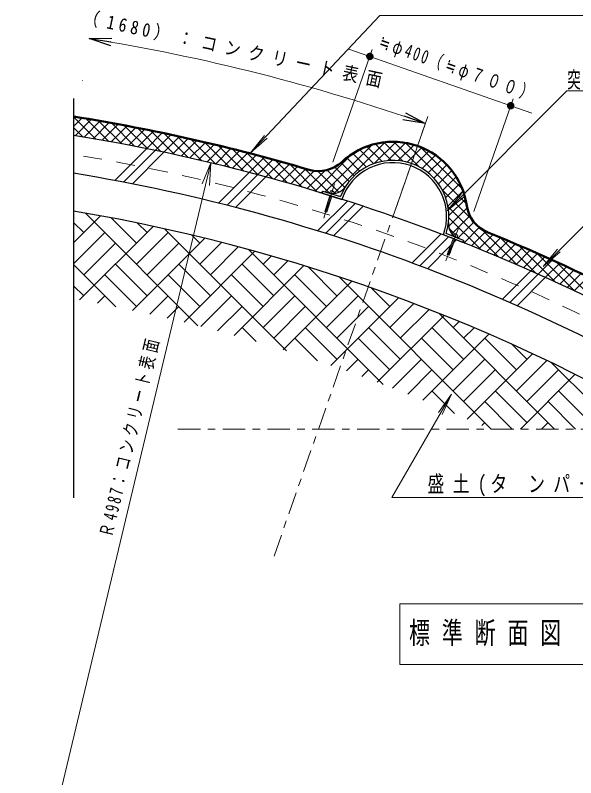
# Model space of a CAD drawing. Units: millimetres on the paper. Extents: x -365 to 0, y -56 to 257.
# Drawn here: x -205.8 to -130.6, y 103.7 to 205.9 of the extents above; entities that cross this region are included whole.
import ezdxf

# ---------------------------------------------------------------- set-up
doc = ezdxf.new("R2010")
doc.units = ezdxf.units.MM
doc.linetypes.add('USER1', pattern=[4.5, 2.5, -2])
doc.linetypes.add('USER2', pattern=[6, 3, -1, 1, -1])
doc.layers.add('LY_1', color=7, linetype='Continuous', lineweight=13)
doc.styles.add('ＭＳ ゴシック', font='')
doc.styles.get('ＭＳ ゴシック').set_extended_font_data('MS Gothic')

# ---------------------------------------------------------------- blocks, each defined once
blk = doc.blocks.new('open_arrow')
at = {"color": 0, "linetype": 'Continuous', "lineweight": -2}
blk.add_lwpolyline([(7.5, 1.25), (0, 0), (7.5, -1.25)], dxfattribs=at)
blk = doc.blocks.new('filled_dot')
at = {"color": 0, "linetype": 'Continuous', "lineweight": -2, "const_width": 1.25}
blk.add_lwpolyline([(-0.625, 0, 1), (0.625, 0, 1)], format="xyb", close=True, dxfattribs=at)

msp = doc.modelspace()

# ---------------------------------------------------------------- linework, layer by layer
at = {"layer": 'LY_1'}
for p, q in [((-156.906, 205.857), (-174.22, 187.435)), ((-156.906, 205.857), (-105.906, 205.857)), ((-163.186, 186.222), (-157.902, 201.312)), ((-161.064, 201.36), (-136.526, 192.769)), ((-196.754, 197.122), (-196.754, 197.123)), ((-131.809, 195.742), (-147.856, 179.696)), ((-131.809, 195.742), (-92.769, 195.742)), ((-144.31, 179.614), (-139.027, 194.704)), ((-194.941, 189.284), (-197.934, 192.278)), ((-197.934, 190.974), (-196.779, 192.129)), ((-193.223, 188.98), (-196.292, 192.049)), ((-154.809, 179.886), (-150.46, 192.309)), ((-197.741, 189.753), (-195.567, 191.928)), ((-196.527, 189.554), (-194.36, 191.721)), ((-195.317, 189.349), (-193.158, 191.508)), ((-191.489, 188.661), (-194.589, 191.76)), ((-194.113, 189.139), (-191.961, 191.291)), ((-192.914, 188.924), (-190.769, 191.069)), ((-189.74, 188.325), (-192.871, 191.457)), ((-187.974, 187.974), (-191.138, 191.138)), ((-196.644, 189.573), (-197.934, 190.863)), ((-191.72, 188.704), (-189.582, 190.842)), ((-190.531, 188.479), (-188.4, 190.609)), ((-186.192, 187.606), (-189.39, 190.804)), ((-189.347, 188.248), (-187.223, 190.372)), ((-188.168, 188.013), (-186.05, 190.13)), ((-184.392, 187.22), (-187.626, 190.454)), ((-182.574, 186.816), (-185.845, 190.088)), ((-186.993, 187.773), (-184.883, 189.884)), ((-185.824, 187.528), (-183.72, 189.632)), ((-184.66, 187.278), (-182.562, 189.376)), ((-180.737, 186.394), (-184.047, 189.704)), ((-183.5, 187.024), (-181.409, 189.115)), ((-178.881, 185.953), (-182.231, 189.302)), ((-174.22, 187.435), (-172.363, 189.791)), ((-174.22, 187.435), (-171.982, 189.433)), ((-192.431, 183.75), (-188.168, 188.013)), ((-182.345, 186.765), (-180.26, 188.85)), ((-181.195, 186.501), (-179.116, 188.58)), ((-177.006, 185.491), (-180.397, 188.882)), ((-180.049, 186.232), (-177.976, 188.305)), ((-178.908, 185.959), (-176.841, 188.026)), ((-175.109, 185.008), (-178.543, 188.443)), ((-173.19, 184.504), (-176.67, 187.984)), ((-164.237, 182.245), (-157.94, 188.542)), ((-163.055, 182.013), (-156.18, 188.888)), ((-156.6, 186.299), (-158.619, 188.318)), ((-157.641, 186.013), (-154.72, 188.934)), ((-155.327, 186.44), (-157.538, 188.651)), ((-153.794, 186.321), (-156.343, 188.87)), ((-155.829, 186.411), (-153.442, 188.797)), ((-151.629, 185.57), (-155, 188.941)), ((-154.418, 186.408), (-152.296, 188.53)), ((-145.285, 180.64), (-153.442, 188.797)), ((-153.219, 186.192), (-151.254, 188.157)), ((-145.834, 182.604), (-151.479, 188.248)), ((-191.243, 183.524), (-186.993, 187.773)), ((-190.06, 183.293), (-185.824, 187.528)), ((-177.772, 185.681), (-175.71, 187.743)), ((-176.64, 185.399), (-174.584, 187.455)), ((-175.512, 185.112), (-173.462, 187.162)), ((-171.249, 183.977), (-174.776, 187.504)), ((-169.285, 183.427), (-172.862, 187.004)), ((-165.561, 182.336), (-160.534, 187.363)), ((-158.683, 185.553), (-160.509, 187.379)), ((-157.706, 185.99), (-159.606, 187.89)), ((-152.168, 185.829), (-150.302, 187.695)), ((-151.236, 185.347), (-149.43, 187.152)), ((-237.531, -56.39), (-179.52, 186.106)), ((-174.389, 184.821), (-172.345, 186.866)), ((-173.271, 184.525), (-171.231, 186.565)), ((-172.156, 184.226), (-170.122, 186.259)), ((-171.046, 183.921), (-169.018, 185.95)), ((-167.295, 182.852), (-170.924, 186.481)), ((-165.28, 182.251), (-168.964, 185.935)), ((-160.322, 184.364), (-162.092, 186.134)), ((-159.552, 185.007), (-161.336, 186.792)), ((-150.408, 184.761), (-148.633, 186.536)), ((-169.941, 183.613), (-167.917, 185.636)), ((-168.839, 183.3), (-166.821, 185.318)), ((-167.742, 182.983), (-165.687, 185.038)), ((-163.692, 182.077), (-166.979, 185.364)), ((-166.65, 182.661), (-164.233, 185.078)), ((-162.377, 182.176), (-165.2, 184.999)), ((-161.584, 182.798), (-163.933, 185.146)), ((-160.998, 183.625), (-162.922, 185.549)), ((-149.675, 184.079), (-147.907, 185.848)), ((-149.037, 183.303), (-147.252, 185.089)), ((-178.5, 180.71), (-174.389, 184.821)), ((-177.37, 180.426), (-173.271, 184.525)), ((-176.244, 180.137), (-172.156, 184.226)), ((-148.499, 182.427), (-146.669, 184.257)), ((-148.069, 181.443), (-146.163, 183.349)), ((-123.415, 183.852), (-135.02, 172.247)), ((-163.63, 182.136), (-163.653, 182.06)), ((-163.63, 182.136), (-163.081, 181.965)), ((-163.52, 182.363), (-163.594, 182.125)), ((-163.52, 182.363), (-163.042, 182.215)), ((-163.424, 182.334), (-163.394, 182.429)), ((-163.394, 182.429), (-163.108, 182.34)), ((-163.281, 182.289), (-163.355, 182.051)), ((-163.138, 182.245), (-163.108, 182.34)), ((-163.042, 182.215), (-163.116, 181.976)), ((-163.081, 181.965), (-163.104, 181.889)), ((-144.478, 178.419), (-148.512, 182.453)), ((-147.856, 179.696), (-145.927, 181.994)), ((-147.769, 180.329), (-145.741, 182.357)), ((-165.233, 177.007), (-161.247, 180.992)), ((-164.011, 180.448), (-163.61, 181.736)), ((-163.724, 180.359), (-163.324, 181.647)), ((-147.856, 179.696), (-145.558, 181.624)), ((-147.64, 179.043), (-145.414, 181.269)), ((-164.219, 179.727), (-164.175, 179.871)), ((-164.189, 179.875), (-164.145, 180.018)), ((-164.189, 179.875), (-164.07, 179.838)), ((-164.159, 179.552), (-163.788, 180.744)), ((-164.155, 176.671), (-160.179, 180.647)), ((-164.145, 180.018), (-164.025, 179.981)), ((-164.13, 180.014), (-164.086, 180.157)), ((-164.111, 179.537), (-163.74, 180.729)), ((-164.1, 180.162), (-164.056, 180.305)), ((-164.1, 180.162), (-163.981, 180.124)), ((-164.056, 180.305), (-163.936, 180.268)), ((-164.041, 180.3), (-163.997, 180.444)), ((-163.903, 179.786), (-164.022, 179.823)), ((-164.011, 180.448), (-163.892, 180.411)), ((-163.858, 179.929), (-163.978, 179.966)), ((-163.962, 179.647), (-163.917, 179.79)), ((-163.814, 180.072), (-163.933, 180.11)), ((-163.903, 179.786), (-163.858, 179.929)), ((-163.769, 180.216), (-163.888, 180.253)), ((-163.873, 179.934), (-163.828, 180.077)), ((-163.862, 180.506), (-163.814, 180.491)), ((-163.724, 180.359), (-163.844, 180.396)), ((-163.814, 180.072), (-163.769, 180.216)), ((-163.788, 180.744), (-163.74, 180.729)), ((-163.783, 180.22), (-163.739, 180.363)), ((-163.081, 176.33), (-159.115, 180.297)), ((-140.961, 173.488), (-147.761, 180.288)), ((-147.676, 177.593), (-145.191, 180.078)), ((-197.934, 175.418), (-194.334, 179.018)), ((-181.268, 164.297), (-196.35, 179.379)), ((-164.278, 179.589), (-164.234, 179.732)), ((-164.278, 179.589), (-164.159, 179.552)), ((-164.234, 179.732), (-164.114, 179.695)), ((-163.992, 179.5), (-164.111, 179.537)), ((-163.947, 179.643), (-164.067, 179.68)), ((-163.992, 179.5), (-163.947, 179.643)), ((-143.374, 174.487), (-147.642, 178.755)), ((-147.239, 176.616), (-144.832, 179.023)), ((-196.576, 176.777), (-197.934, 178.135)), ((-189.505, 175.362), (-192.891, 178.749)), ((-188.09, 176.777), (-189.366, 178.052)), ((-146.417, 176.024), (-144.282, 178.159)), ((-197.934, 172.589), (-193.747, 176.777)), ((-197.124, 167.743), (-187.258, 177.609)), ((-189.505, 172.534), (-185.262, 176.777)), ((-169.417, 160.932), (-185.77, 177.284)), ((-146.841, 176.54), (-147.612, 177.311)), ((-145.609, 175.417), (-143.57, 177.456)), ((-144.621, 174.991), (-142.696, 176.917)), ((-138.495, 172.437), (-143.357, 177.298)), ((-190.033, 166.348), (-180.362, 176.02)), ((-181.019, 175.362), (-182.097, 176.44)), ((-152.568, 172.701), (-148.686, 176.583)), ((-151.539, 172.316), (-147.666, 176.189)), ((-147.546, 174.695), (-147.056, 175.951)), ((-147.267, 174.586), (-146.777, 175.842)), ((-147.048, 176.352), (-147.077, 176.277)), ((-146.512, 176.143), (-147.048, 176.352)), ((-146.922, 176.571), (-147.013, 176.338)), ((-146.456, 176.389), (-146.922, 176.571)), ((-146.891, 175.55), (-146.649, 175.792)), ((-146.829, 176.535), (-146.792, 176.628)), ((-146.513, 176.519), (-146.792, 176.628)), ((-146.689, 176.48), (-146.78, 176.247)), ((-146.549, 176.426), (-146.513, 176.519)), ((-146.456, 176.389), (-146.547, 176.157)), ((-146.512, 176.143), (-146.541, 176.068)), ((-146.267, 175.965), (-146.522, 176.22)), ((-143.614, 174.584), (-141.697, 176.501)), ((-142.61, 174.174), (-140.697, 176.087)), ((-135.973, 171.328), (-140.757, 176.113)), ((-196.576, 171.12), (-192.333, 175.362)), ((-188.09, 171.12), (-183.848, 175.362)), ((-181.019, 172.534), (-178.101, 175.453)), ((-179.605, 171.12), (-175.859, 174.866)), ((-150.513, 171.928), (-147.418, 175.022)), ((-147.757, 173.811), (-147.303, 174.975)), ((-147.71, 173.793), (-147.256, 174.956)), ((-147.587, 174.55), (-147.532, 174.689)), ((-147.546, 174.695), (-147.43, 174.649)), ((-147.347, 174.724), (-147.393, 174.742)), ((-147.256, 174.956), (-147.303, 174.975)), ((-141.61, 173.76), (-139.7, 175.67)), ((-140.614, 173.342), (-138.707, 175.249)), ((-139.621, 172.92), (-137.717, 174.824)), ((-133.388, 170.158), (-138.309, 175.078)), ((-183.132, 164.764), (-173.635, 174.262)), ((-156.425, 156.425), (-174.499, 174.499)), ((-147.873, 173.856), (-147.819, 173.996)), ((-147.873, 173.856), (-147.757, 173.811)), ((-147.819, 173.996), (-147.702, 173.951)), ((-147.805, 173.991), (-147.75, 174.13)), ((-147.764, 174.136), (-147.71, 174.275)), ((-147.764, 174.136), (-147.648, 174.09)), ((-147.71, 174.275), (-147.593, 174.23)), ((-147.594, 173.747), (-147.71, 173.793)), ((-147.696, 174.27), (-147.641, 174.41)), ((-147.539, 173.887), (-147.656, 173.932)), ((-147.655, 174.415), (-147.601, 174.555)), ((-147.655, 174.415), (-147.539, 174.37)), ((-147.601, 174.555), (-147.484, 174.51)), ((-147.485, 174.027), (-147.601, 174.072)), ((-147.594, 173.747), (-147.539, 173.887)), ((-147.553, 173.892), (-147.499, 174.032)), ((-147.43, 174.166), (-147.547, 174.212)), ((-147.376, 174.306), (-147.492, 174.352)), ((-147.485, 174.027), (-147.43, 174.166)), ((-147.444, 174.172), (-147.39, 174.312)), ((-147.321, 174.446), (-147.438, 174.491)), ((-147.267, 174.586), (-147.383, 174.631)), ((-147.376, 174.306), (-147.321, 174.446)), ((-147.335, 174.451), (-147.281, 174.591)), ((-138.632, 172.495), (-136.731, 174.396)), ((-137.646, 172.067), (-135.749, 173.964)), ((-130.736, 168.92), (-135.805, 173.989)), ((-135.02, 172.247), (-133.092, 174.545)), ((-135.02, 172.247), (-132.722, 174.175)), ((-172.534, 172.534), (-171.429, 173.639)), ((-171.12, 171.12), (-169.241, 172.999)), ((-136.664, 171.635), (-134.77, 173.529)), ((-135.685, 171.2), (-133.794, 173.09)), ((-134.71, 170.761), (-132.822, 172.648)), ((-128.009, 167.607), (-133.242, 172.84)), ((-192.269, 166.813), (-197.934, 172.479)), ((-188.09, 168.291), (-192.333, 172.534)), ((-179.605, 168.291), (-183.848, 172.534)), ((-176.41, 163.001), (-167.07, 172.342)), ((-171.12, 168.291), (-175.362, 172.534)), ((-162.635, 168.291), (-166.512, 172.169)), ((-140.46, 167.839), (-136.664, 171.635)), ((-133.738, 170.318), (-131.853, 172.203)), ((-132.769, 169.872), (-130.888, 171.754)), ((-189.505, 166.877), (-193.747, 171.12)), ((-181.019, 166.877), (-185.262, 171.12)), ((-172.534, 166.877), (-176.777, 171.12)), ((-164.049, 166.877), (-168.291, 171.12)), ((-141.963, 150.449), (-162.348, 170.833)), ((-139.475, 167.41), (-135.685, 171.2)), ((-138.493, 166.977), (-134.71, 170.761)), ((-131.804, 169.423), (-129.925, 171.302)), ((-130.843, 168.97), (-128.967, 170.846)), ((-196.576, 168.291), (-197.934, 169.65)), ((-169.857, 161.069), (-160.659, 170.267)), ((-155.563, 166.877), (-158.053, 169.367)), ((-194.739, 167.3), (-193.747, 168.291)), ((-187.713, 165.841), (-185.262, 168.291)), ((-180.872, 164.196), (-176.777, 168.291)), ((-172.534, 164.049), (-168.291, 168.291)), ((-164.049, 164.049), (-159.806, 168.291)), ((-163.465, 158.976), (-154.395, 168.046)), ((-192.375, 166.835), (-192.333, 166.877)), ((-185.412, 165.313), (-183.848, 166.877)), ((-178.631, 163.608), (-175.362, 166.877)), ((-171.12, 162.635), (-166.877, 166.877)), ((-162.635, 162.635), (-158.392, 166.877)), ((-155.563, 164.049), (-152.339, 167.273)), ((-157.227, 156.729), (-148.273, 165.682)), ((-154.149, 162.635), (-150.299, 166.485)), ((-133.478, 150.449), (-149.003, 165.974)), ((-147.078, 164.049), (-146.263, 164.864)), ((-173.477, 162.163), (-175.362, 164.049)), ((-162.635, 159.806), (-166.877, 164.049)), ((-154.149, 159.806), (-158.392, 164.049)), ((-145.664, 159.806), (-149.907, 164.049)), ((-145.664, 162.635), (-144.269, 164.03)), ((-165.233, 159.576), (-168.291, 162.635)), ((-155.563, 158.392), (-159.806, 162.635)), ((-147.078, 158.392), (-151.321, 162.635)), ((-151.137, 154.333), (-142.288, 163.182)), ((-138.593, 158.392), (-142.836, 162.635)), ((-137.179, 159.806), (-139.179, 161.807)), ((-145.189, 151.796), (-136.436, 160.549)), ((-161.369, 158.244), (-159.806, 159.806)), ((-155.181, 155.946), (-151.321, 159.806)), ((-147.078, 155.563), (-142.836, 159.806)), ((-138.593, 155.563), (-134.513, 159.643)), ((-124.993, 150.449), (-133.888, 159.343)), ((-159.289, 157.495), (-158.392, 158.392)), ((-153.151, 155.148), (-149.907, 158.392)), ((-145.664, 154.149), (-141.421, 158.392)), ((-137.179, 154.149), (-132.936, 158.392)), ((-138.051, 150.449), (-130.711, 157.788)), ((-146.881, 152.538), (-149.907, 155.563)), ((-137.179, 151.321), (-141.421, 155.563)), ((-128.693, 151.321), (-132.936, 155.563)), ((-155.288, 141.284), (-147.291, 155.135)), ((-147.291, 155.135), (-149.012, 152.678)), ((-147.291, 155.135), (-148.559, 152.416)), ((-139.135, 150.449), (-142.836, 154.149)), ((-130.65, 150.449), (-134.35, 154.149)), ((-143.237, 150.919), (-142.836, 151.321)), ((-135.223, 150.449), (-134.35, 151.321)), ((-155.288, 141.284), (-117.507, 141.284)), ((-154.199, 127.049), (-154.199, 118.916)), ((-103.399, 127.049), (-154.199, 127.049)), ((-154.199, 118.916), (-103.399, 118.916))]:
    msp.add_line(p, q, dxfattribs=at)
at = {"layer": 'LY_1', "lineweight": 25}
for p, q in [((-195.844, 202.779), (-192.803, 202.796)), ((-195.844, 202.779), (-192.882, 202.303)), ((-192.962, 201.809), (-195.844, 202.779)), ((-197.934, 194.745), (-197.934, 141.219)), ((-150.791, 191.365), (-153.622, 192.356)), ((-153.457, 192.828), (-150.791, 191.365)), ((-150.791, 191.365), (-153.787, 191.884)), ((-164.545, 182.341), (-164.634, 182.054)), ((-164.634, 182.054), (-161.968, 181.225)), ((-164.545, 182.341), (-162.154, 181.597)), ((-145.778, 175.453), (-148.379, 176.467)), ((-145.669, 175.732), (-148.001, 176.642)), ((-145.669, 175.732), (-145.778, 175.453))]:
    msp.add_line(p, q, dxfattribs=at)
at = {"layer": 'LY_1', "linetype": 'USER2'}
for p, q in [((-171.076, 133.424), (-150.801, 191.334)), ((-162.971, 183.284), (-164.396, 178.705)), ((-146.31, 177.451), (-148.053, 172.983)), ((-183.949, 150.449), (-82.531, 150.449))]:
    msp.add_line(p, q, dxfattribs=at)
at = {"layer": 'LY_1'}
msp.add_arc((-237.531, -56.39), 262.5, 70.70449, 80.86234, dxfattribs=at)
at = {"layer": 'LY_1', "lineweight": 50}
for centre, radius, start, end in [((-237.531, -56.39), 251.838, 73.58267, 80.95382), ((-155.14, 178.942), 10, 8.12117, 133.28781), ((-165.082, 189.497), 4.5, 253.58266, 313.28781), ((-140.785, 180.991), 4.5, 188.12117, 247.82632), ((-237.531, -56.39), 251.838, 57.49995, 67.82632)]:
    msp.add_arc(centre, radius, start, end, dxfattribs=at)
at = {"layer": 'LY_1', "lineweight": 25}
for centre, radius, start, end in [((-237.531, -56.39), 249.338, 57.49995, 80.86234), ((-155.14, 178.942), 7.5, 70.70449, 159.27285), ((-155.14, 178.942), 7.2, 70.70449, 161.51891), ((-155.14, 178.942), 7.5, 342.13613, 70.70449), ((-155.14, 178.942), 7.2, 339.89008, 70.70449), ((-237.531, -56.39), 244.338, 56.89657, 80.6737), ((-163.176, 184.009), 2, 252.71286, 327.76752), ((-164.832, 182.428), 0.3, 253.069, 342.71286), ((-237.531, -56.39), 239.338, 56.89657, 80.47707), ((-145.698, 177.89), 2, 173.64146, 248.69612), ((-145.39, 175.622), 0.3, 158.69612, 248.33998)]:
    msp.add_arc(centre, radius, start, end, dxfattribs=at)
at = {"layer": 'LY_1', "linetype": 'USER1'}
msp.add_arc((-237.531, -56.39), 246.838, 56.89657, 80.76899, dxfattribs=at)

# ---------------------------------------------------------------- block references
at = {"layer": 'LY_1', "xscale": 0.4, "yscale": 0.4}
for name, p, rotation in [('filled_dot', (-158.233, 200.368), 160.7), ('filled_dot', (-139.357, 193.76), 340.7), ('open_arrow', (-179.52, 186.106), 256.5)]:
    msp.add_blockref(name, p, dxfattribs=dict(at, rotation=rotation))

# ---------------------------------------------------------------- texts
at = {"layer": 'LY_1', "char_height": 1.833, "style": 'ＭＳ ゴシック'}
for s, insert, attachment_point, rotation in [('\\T1.52;\\W0.85;（1680）：コンクリート表面', (-196.606, 205.608), 4, 347.879), ('\\T1.32;\\W0.7;≒φ400（≒φ７００）', (-146.815, 197.43), 8, 340.704), ('\\T1.32;\\W0.7;Ｒ4987：コンクリート表面', (-189.359, 149.275), 8, 76.546)]:
    msp.add_mtext(s, dxfattribs=dict(at, insert=insert, attachment_point=attachment_point, rotation=rotation))
at = {"layer": 'LY_1', "style": 'ＭＳ ゴシック'}
for s, insert, char_height, attachment_point in [('\\T1.64;\\W0.6;突起部型：ＦＲＰ半球成形材', (-131.769, 195.892), 2.199, 7), ('\\T1.5;\\W0.75;盛土(タ\\~ンパー敷固め)', (-150.507, 141.434), 2.199, 7), ('\\T1.57;\\W0.7;標準断面図\u3000Ｓ＝１／20', (-128.799, 122.983), 2.933, 5)]:
    msp.add_mtext(s, dxfattribs=dict(at, insert=insert, char_height=char_height, attachment_point=attachment_point))

doc.saveas('drawing.dxf')
